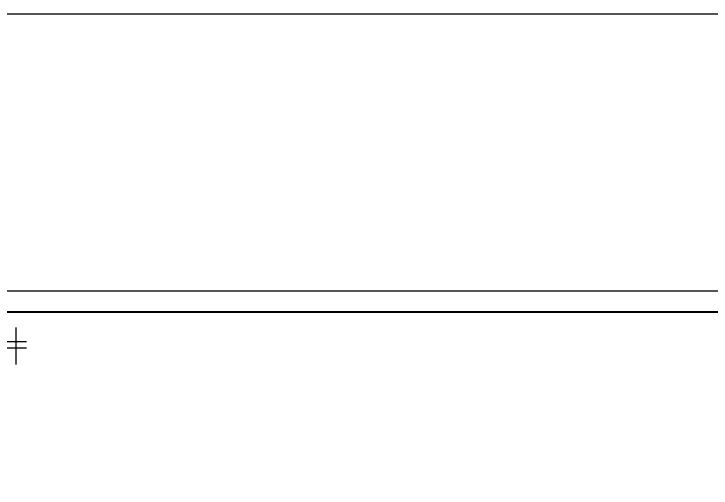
# Model space of a CAD drawing. Extents: x 27938 to 1507990, y 110129 to 923079.
# Drawn here: x 852835 to 885884, y 383671 to 406153 of the extents above; entities that cross this region are included whole.
import ezdxf

# ---------------------------------------------------------------- set-up
doc = ezdxf.new("R2010")
doc.units = 0
doc.header["$LTSCALE"] = 1000
doc.header["$MEASUREMENT"] = 0
doc.layers.add('yichutu', color=7, linetype='Continuous', true_color=0xffffff, plot=False)
doc.layers.add('图框', color=140, linetype='Continuous')

# ---------------------------------------------------------------- blocks, each defined once
blk = doc.blocks.new('TK')
at = {"layer": '图框'}
blk.add_lwpolyline([(465375, 548714), (549475, 548714), (549475, 489314), (465375, 489314)], close=True, dxfattribs=at)
blk.add_lwpolyline([(465375, 548714), (549475, 548714), (549475, 489314), (465375, 489314)], close=True, dxfattribs=at)
at = {"layer": '图框', "const_width": 100}
blk.add_lwpolyline([(548475, 490314), (548475, 547714), (467875, 547714), (467875, 490314)], close=True, dxfattribs=at)
blk = doc.blocks.new('yct-841-594-84100-59399.9999999999-100-1000.0')
at = {"layer": 'yichutu', "color": 7, "true_color": 0xffffff}
blk.add_lwpolyline([(0, 0), (0, 59400), (84100, 59400), (84100, 0)], close=True, dxfattribs=at)

msp = doc.modelspace()

# ---------------------------------------------------------------- linework, layer by layer
at = {"color": 8}
for p, q in [((852916.6, 391284.9), (852916.6, 389533.8)), ((852916.6, 391284.9), (852916.6, 389533.8)), ((852409.2, 390628.2), (853424, 390628.2)), ((852409.2, 390628.2), (853424, 390628.2)), ((852409.2, 390324.9), (853424, 390324.9)), ((852409.2, 390324.9), (853424, 390324.9))]:
    msp.add_line(p, q, dxfattribs=at)
at = {"ltscale": 0.5}
msp.add_lwpolyline([(753230.1, 406152.7), (929501.6, 406152.7), (929501.6, 249420.3), (753230.1, 249420.3)], close=True, dxfattribs=at)

# ---------------------------------------------------------------- block references
msp.add_blockref('TK', (348239.1, -155690.1))
at = {"layer": 'yichutu'}
msp.add_blockref('yct-841-594-84100-59399.9999999999-100-1000.0', (813614.1, 333623.5), dxfattribs=at)

doc.saveas('drawing.dxf')
